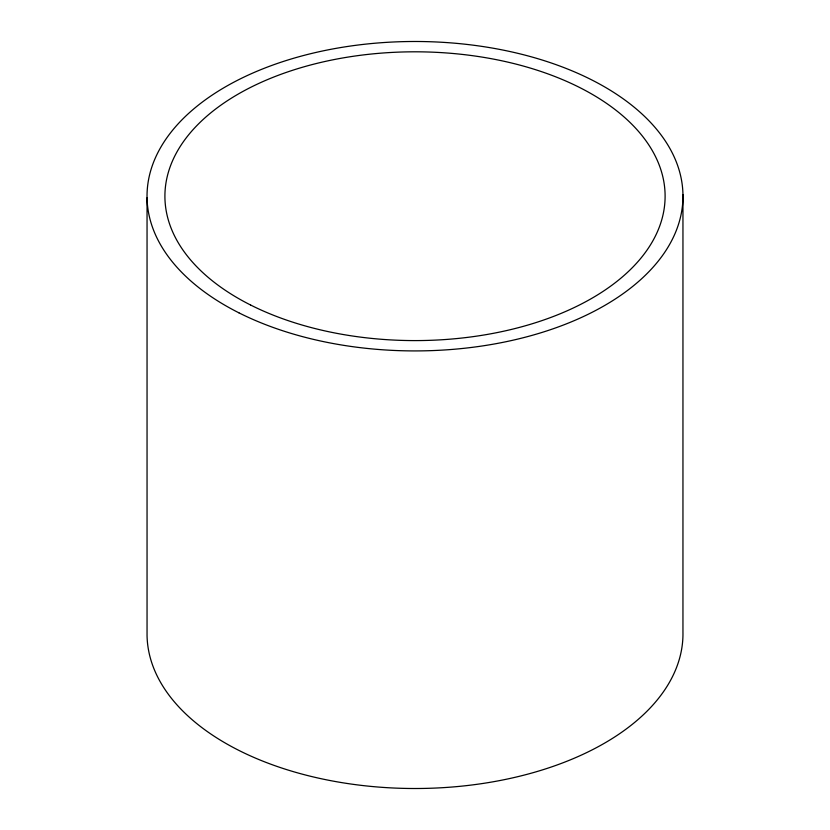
<?xml version="1.0" encoding="UTF-8"?>
<svg xmlns="http://www.w3.org/2000/svg" width="830" height="830" viewBox="0 0 830 830"><rect width="100%" height="100%" fill="white"/><g stroke="black" fill="none" stroke-linecap="round" stroke-linejoin="round"><path stroke-width="1.25" d="M682.955 194.594L682.955 632.19A267.966 154.712 0 0 1 417.791 788.5A267.966 154.712 0 0 1 147.045 635.407L147.045 197.81M238.895 312.817A267.966 154.712 0 0 0 677.965 225.947A267.966 154.712 0 0 0 328.14 49.842A267.966 154.712 0 0 0 238.895 312.817M250.639 305.035A250.11 144.399 0 0 0 660.441 223.965A250.11 144.399 0 0 0 333.93 59.604A250.11 144.399 0 0 0 250.639 305.035"/></g></svg>
